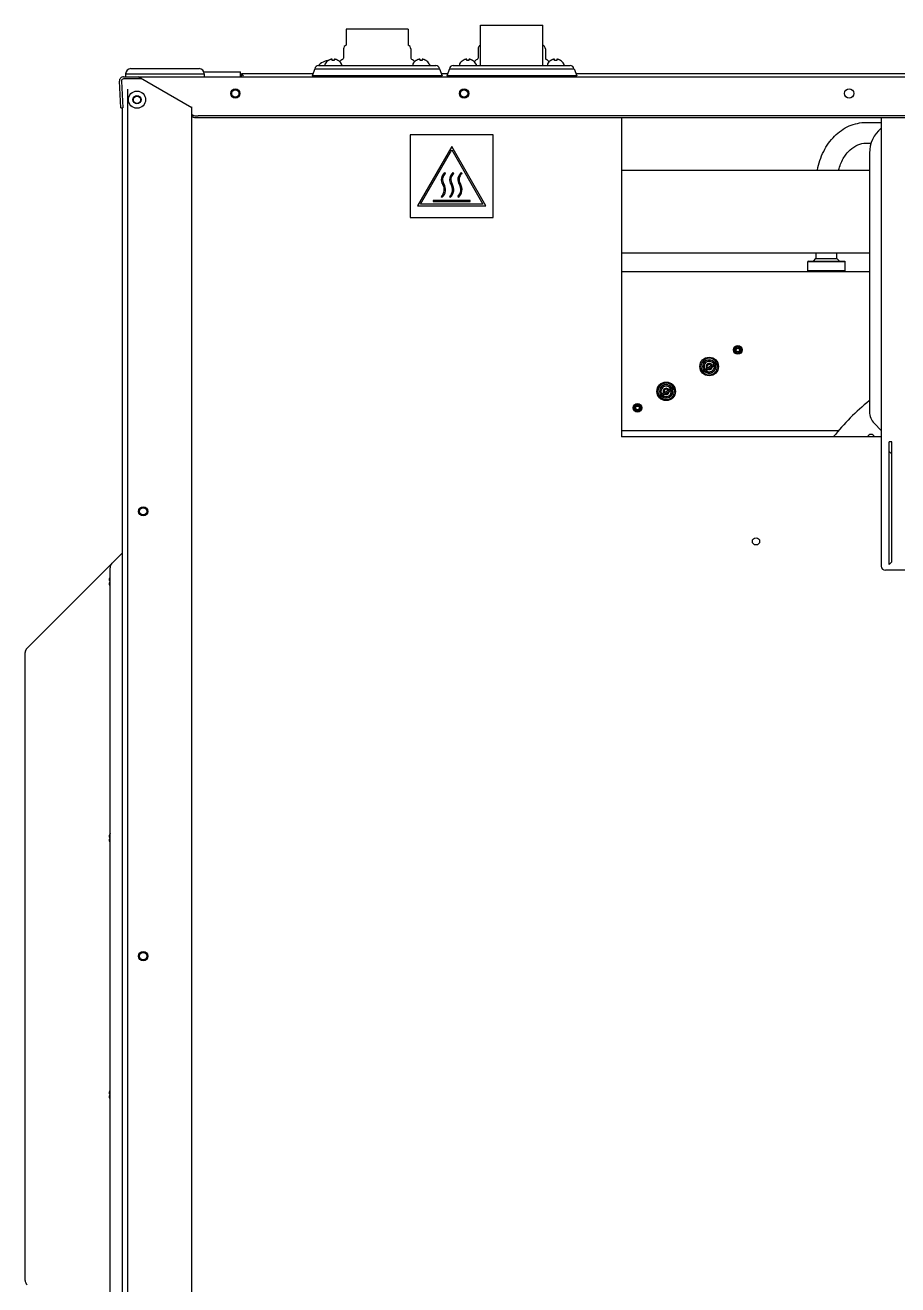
# Model space of a CAD drawing. Header units: millimetres. Extents: x 2482 to 7241, y 2335 to 6851.
# Drawn here: x 2482 to 2903, y 4919 to 5528 of the extents above; entities that cross this region are included whole.
import ezdxf

# ---------------------------------------------------------------- set-up
doc = ezdxf.new("R2010")
doc.units = ezdxf.units.MM
doc.header["$LTSCALE"] = 669.9
doc.layers.get('0').update_dxf_attribs({"linetype": 'CONTINUOUS'})
for name, color, linetype in [('ASSI', 7, 'CONTINUOUS'), ('GEOM', 7, 'CONTINUOUS'), ('PIPE', 7, 'CONTINUOUS')]:
    doc.layers.add(name, color=color, linetype=linetype)

msp = doc.modelspace()

# ---------------------------------------------------------------- linework, layer by layer
at = {"color": 7, "linetype": 'Continuous'}
for p, q in [((2702, 5508.37), (2702, 5527.87)), ((2702, 5527.87), (2732, 5527.87)), ((2732, 5508.37), (2732, 5527.87)), ((2626.85, 5510.39), (2626.85, 5510.41)), ((2628.48, 5510.81), (2628.48, 5510.85)), ((2630.21, 5511.37), (2630.19, 5511.37)), ((2630.28, 5510.81), (2630.28, 5511.36)), ((2631.36, 5511.37), (2631.28, 5511.36)), ((2631.28, 5511.36), (2631.28, 5510.81)), ((2633.08, 5510.85), (2633.08, 5510.81)), ((2670.92, 5510.81), (2670.92, 5510.85)), ((2672.65, 5511.37), (2672.63, 5511.37)), ((2672.72, 5510.81), (2672.72, 5511.36)), ((2673.79, 5511.37), (2673.72, 5511.36)), ((2673.72, 5511.36), (2673.72, 5510.81)), ((2675.52, 5510.85), (2675.52, 5510.81)), ((2693.48, 5510.81), (2693.48, 5510.85)), ((2695.21, 5511.37), (2695.19, 5511.37)), ((2695.28, 5510.81), (2695.28, 5511.36)), ((2696.36, 5511.37), (2696.28, 5511.36)), ((2696.28, 5511.36), (2696.28, 5510.81)), ((2698.08, 5510.85), (2698.08, 5510.81)), ((2735.92, 5510.81), (2735.92, 5510.85)), ((2737.65, 5511.37), (2737.63, 5511.37)), ((2737.72, 5510.81), (2737.72, 5511.36)), ((2738.79, 5511.37), (2738.72, 5511.36)), ((2738.72, 5511.36), (2738.72, 5510.81)), ((2740.52, 5510.85), (2740.52, 5510.81)), ((2530.5, 5504.37), (2530.52, 5503.11)), ((2530.5, 5504.37), (2568.5, 5504.37)), ((2568.5, 5504.37), (2568.48, 5503.11)), ((2568.5, 5504.41), (2568.5, 5504.37)), ((2770, 5457.87), (2889.83, 5457.87)), ((2860.3, 5413.87), (2860, 5413.57)), ((2860, 5413.57), (2878, 5413.57)), ((2860.3, 5413.87), (2877.7, 5413.87)), ((2877.7, 5413.87), (2878, 5413.57)), ((2878, 5409.17), (2860, 5409.17)), ((2808.93, 5360.87), (2815.86, 5364.87)), ((2814.99, 5364.37), (2815.39, 5363.68)), ((2815.86, 5364.87), (2816.26, 5364.18)), ((2808.93, 5360.87), (2809.33, 5360.18)), ((2809.33, 5360.18), (2816.26, 5364.18)), ((2809.8, 5361.37), (2810.2, 5360.68)), ((2810.66, 5361.87), (2811.06, 5361.18)), ((2814.13, 5363.87), (2814.53, 5363.18)), ((2788.15, 5348.87), (2795.07, 5352.87)), ((2788.55, 5348.18), (2795.47, 5352.18)), ((2794.21, 5352.37), (2794.61, 5351.68)), ((2795.07, 5352.87), (2795.47, 5352.18)), ((2788.15, 5348.87), (2788.55, 5348.18)), ((2789.01, 5349.37), (2789.41, 5348.68)), ((2789.88, 5349.87), (2790.28, 5349.18)), ((2793.34, 5351.87), (2793.74, 5351.18)), ((2522.5, 5259.8), (2522.5, 5259.78)), ((2522.5, 5257.94), (2522.51, 5257.87)), ((2522.51, 5259.37), (2523, 5259.37)), ((2523, 5258.37), (2522.51, 5258.37)), ((2522.5, 5135.8), (2522.5, 5135.78)), ((2522.5, 5133.94), (2522.51, 5133.87)), ((2522.51, 5135.37), (2523, 5135.37)), ((2523, 5134.37), (2522.51, 5134.37)), ((2522.5, 5011.8), (2522.5, 5011.78)), ((2522.51, 5011.37), (2523, 5011.37)), ((2522.5, 5009.94), (2522.51, 5009.87)), ((2523, 5010.37), (2522.51, 5010.37))]:
    msp.add_line(p, q, dxfattribs=at)
at = {"linetype": 'Continuous'}
for p, q in [((2529, 3837.47), (2529, 5487.91)), ((2770, 5417.87), (2889.83, 5417.87))]:
    msp.add_line(p, q, dxfattribs=at)
for centre in [(2536, 5491.77), (2539, 5292.87), (2539, 5077.87)]:
    msp.add_circle(centre, 1.75, dxfattribs=at)
at = {"color": 7, "linetype": 'Continuous'}
for centre, radius, start, end in [((2629.6, 5502.42), 8.45, 108.99246, 133.77466), ((2629.6, 5502.42), 8.44, 100.66216, 109.02708), ((2628.58, 5506.54), 4.2, 95.51796, 97.29216), ((2628.57, 5506.56), 4.19, 94.61205, 95.51729), ((2628.57, 5506.56), 4.18, 93.74057, 94.61201), ((2628.57, 5506.57), 4.17, 93.47179, 93.74045), ((2630.97, 5506.76), 4.75, 118.9687, 121.53408), ((2630.97, 5506.76), 4.75, 118.00738, 118.96837), ((2630.97, 5506.77), 4.75, 116.68125, 118.00741), ((2630.97, 5506.77), 4.74, 115.54022, 116.6812), ((2630.96, 5506.77), 4.74, 114.57218, 115.5402), ((2630.96, 5506.78), 4.73, 113.31746, 114.5722), ((2630.96, 5506.78), 4.73, 112.54738, 113.31738), ((2630.96, 5506.79), 4.72, 111.00254, 112.54756), ((2630.96, 5506.8), 4.72, 110.5181, 111.00226), ((2630.95, 5506.81), 4.7, 108.46559, 110.51874), ((2630.95, 5506.83), 4.68, 107.37727, 108.46505), ((2630.94, 5506.84), 4.67, 106.39488, 107.37721), ((2630.93, 5506.87), 4.64, 104.31758, 106.39637), ((2630.04, 5509.37), 2.01, 95.14015, 97.27441), ((2630.04, 5509.4), 1.98, 94.28564, 95.13722), ((2630.04, 5509.41), 1.97, 93.02327, 94.28605), ((2630.04, 5509.42), 1.96, 91.9964, 93.02281), ((2630.03, 5509.43), 1.95, 90.92609, 91.9964), ((2630.03, 5509.43), 1.95, 88.84585, 90.92584), ((2630.03, 5509.42), 1.96, 87.62334, 88.84551), ((2630.03, 5509.42), 1.96, 86.78408, 87.62353), ((2630.03, 5509.41), 1.97, 85.39839, 86.78335), ((2630.03, 5509.37), 2.01, 82.72591, 84.7415), ((2630.79, 5507.05), 3.79, 95.07778, 97.59878), ((2630.79, 5507.07), 3.78, 92.54273, 95.07721), ((2630.78, 5507.07), 3.77, 87.4579, 92.5421), ((2630.78, 5507.07), 3.78, 84.92279, 87.45727), ((2630.78, 5507.05), 3.79, 82.40122, 84.92222), ((2631.54, 5509.39), 1.98, 94.60089, 95.25577), ((2631.54, 5509.41), 1.97, 93.21662, 94.60163), ((2631.54, 5509.42), 1.96, 92.37651, 93.21588), ((2631.53, 5509.42), 1.95, 91.15443, 92.37672), ((2631.53, 5509.43), 1.95, 89.07408, 91.15408), ((2631.53, 5509.43), 1.95, 88.00368, 89.07383), ((2631.53, 5509.42), 1.96, 86.97713, 88.00368), ((2631.53, 5509.41), 1.97, 85.71401, 86.97666), ((2631.53, 5509.4), 1.98, 84.86273, 85.7144), ((2631.53, 5509.37), 2.01, 82.72561, 84.85983), ((2630.64, 5506.87), 4.64, 73.60363, 75.68242), ((2630.63, 5506.84), 4.67, 72.62279, 73.60512), ((2630.62, 5506.83), 4.68, 71.53495, 72.62273), ((2630.62, 5506.81), 4.7, 69.48126, 71.53441), ((2630.61, 5506.8), 4.72, 68.99774, 69.4819), ((2630.61, 5506.79), 4.72, 67.45244, 68.99746), ((2630.61, 5506.78), 4.73, 66.68262, 67.45262), ((2630.61, 5506.78), 4.73, 65.4278, 66.68253), ((2630.61, 5506.77), 4.74, 64.45979, 65.42782), ((2630.6, 5506.77), 4.74, 63.3188, 64.45978), ((2630.6, 5506.77), 4.75, 61.99259, 63.31875), ((2630.6, 5506.76), 4.75, 61.03163, 61.99262), ((2630.6, 5506.76), 4.75, 58.46592, 61.0313), ((2673.41, 5506.76), 4.75, 118.9687, 121.53408), ((2673.4, 5506.76), 4.75, 118.00738, 118.96837), ((2673.4, 5506.77), 4.75, 116.68125, 118.00741), ((2673.4, 5506.77), 4.74, 115.54022, 116.6812), ((2673.4, 5506.77), 4.74, 114.57218, 115.5402), ((2673.4, 5506.78), 4.73, 113.31746, 114.5722), ((2673.4, 5506.78), 4.73, 112.54738, 113.31738), ((2673.39, 5506.79), 4.72, 111.00254, 112.54756), ((2673.39, 5506.8), 4.72, 110.5181, 111.00226), ((2673.39, 5506.81), 4.7, 108.46559, 110.51874), ((2673.38, 5506.83), 4.68, 107.37727, 108.46505), ((2673.38, 5506.84), 4.67, 106.39488, 107.37721), ((2673.37, 5506.87), 4.64, 104.31758, 106.39637), ((2672.47, 5509.37), 2.01, 95.14015, 97.27441), ((2672.47, 5509.4), 1.98, 94.28564, 95.13722), ((2672.47, 5509.41), 1.97, 93.02327, 94.28605), ((2672.47, 5509.42), 1.96, 91.9964, 93.02281), ((2672.47, 5509.43), 1.95, 90.92609, 91.9964), ((2672.47, 5509.43), 1.95, 88.84585, 90.92584), ((2672.47, 5509.42), 1.96, 87.62334, 88.84551), ((2672.47, 5509.42), 1.96, 86.78408, 87.62353), ((2672.47, 5509.41), 1.97, 85.39839, 86.78335), ((2672.47, 5509.37), 2.01, 82.72591, 84.7415), ((2673.22, 5507.05), 3.79, 95.07778, 97.59878), ((2673.22, 5507.07), 3.78, 92.54273, 95.07721), ((2673.22, 5507.07), 3.77, 87.4579, 92.5421), ((2673.22, 5507.07), 3.78, 84.92279, 87.45727), ((2673.22, 5507.05), 3.79, 82.40122, 84.92222), ((2673.97, 5509.39), 1.98, 94.60089, 95.25577), ((2673.97, 5509.41), 1.97, 93.21662, 94.60163), ((2673.97, 5509.42), 1.96, 92.37651, 93.21588), ((2673.97, 5509.42), 1.95, 91.15443, 92.37672), ((2673.97, 5509.43), 1.95, 89.07408, 91.15408), ((2673.97, 5509.43), 1.95, 88.00368, 89.07383), ((2673.97, 5509.42), 1.96, 86.97713, 88.00368), ((2673.97, 5509.41), 1.97, 85.71401, 86.97666), ((2673.97, 5509.4), 1.98, 84.86273, 85.7144), ((2673.97, 5509.37), 2.01, 82.72561, 84.85983), ((2673.07, 5506.87), 4.64, 73.60363, 75.68242), ((2673.06, 5506.84), 4.67, 72.62279, 73.60512), ((2673.06, 5506.83), 4.68, 71.53495, 72.62273), ((2673.05, 5506.81), 4.7, 69.48126, 71.53441), ((2673.05, 5506.8), 4.72, 68.99774, 69.4819), ((2673.05, 5506.79), 4.72, 67.45244, 68.99746), ((2673.04, 5506.78), 4.73, 66.68262, 67.45262), ((2673.04, 5506.78), 4.73, 65.4278, 66.68253), ((2673.04, 5506.77), 4.74, 64.45979, 65.42782), ((2673.04, 5506.77), 4.74, 63.3188, 64.45978), ((2673.04, 5506.77), 4.75, 61.99259, 63.31875), ((2673.04, 5506.76), 4.75, 61.03163, 61.99262), ((2673.03, 5506.76), 4.75, 58.46592, 61.0313), ((2695.97, 5506.76), 4.75, 118.9687, 121.53408), ((2695.97, 5506.76), 4.75, 118.00738, 118.96837), ((2695.97, 5506.77), 4.75, 116.68125, 118.00741), ((2695.97, 5506.77), 4.74, 115.54022, 116.6812), ((2695.96, 5506.77), 4.74, 114.57218, 115.5402), ((2695.96, 5506.78), 4.73, 113.31746, 114.5722), ((2695.96, 5506.78), 4.73, 112.54738, 113.31738), ((2695.96, 5506.79), 4.72, 111.00254, 112.54756), ((2695.96, 5506.8), 4.72, 110.5181, 111.00226), ((2695.95, 5506.81), 4.7, 108.46559, 110.51874), ((2695.95, 5506.83), 4.68, 107.37727, 108.46505), ((2695.94, 5506.84), 4.67, 106.39488, 107.37721), ((2695.93, 5506.87), 4.64, 104.31758, 106.39637), ((2695.04, 5509.37), 2.01, 95.14015, 97.27441), ((2695.04, 5509.4), 1.98, 94.28564, 95.13722), ((2695.04, 5509.41), 1.97, 93.02327, 94.28605), ((2695.04, 5509.42), 1.96, 91.9964, 93.02281), ((2695.03, 5509.43), 1.95, 90.92609, 91.9964), ((2695.03, 5509.43), 1.95, 88.84585, 90.92584), ((2695.03, 5509.42), 1.96, 87.62334, 88.84551), ((2695.03, 5509.42), 1.96, 86.78408, 87.62353), ((2695.03, 5509.41), 1.97, 85.39839, 86.78335), ((2695.03, 5509.37), 2.01, 82.72591, 84.7415), ((2695.79, 5507.05), 3.79, 95.07778, 97.59878), ((2695.79, 5507.07), 3.78, 92.54273, 95.07721), ((2695.78, 5507.07), 3.77, 87.4579, 92.5421), ((2695.78, 5507.07), 3.78, 84.92279, 87.45727), ((2695.78, 5507.05), 3.79, 82.40122, 84.92222), ((2696.54, 5509.39), 1.98, 94.60089, 95.25577), ((2696.54, 5509.41), 1.97, 93.21662, 94.60163), ((2696.54, 5509.42), 1.96, 92.37651, 93.21588), ((2696.53, 5509.42), 1.95, 91.15443, 92.37672), ((2696.53, 5509.43), 1.95, 89.07408, 91.15408), ((2696.53, 5509.43), 1.95, 88.00368, 89.07383), ((2696.53, 5509.42), 1.96, 86.97713, 88.00368), ((2696.53, 5509.41), 1.97, 85.71401, 86.97666), ((2696.53, 5509.4), 1.98, 84.86273, 85.7144), ((2696.53, 5509.37), 2.01, 82.72561, 84.85983), ((2695.64, 5506.87), 4.64, 73.60363, 75.68242), ((2695.63, 5506.84), 4.67, 72.62279, 73.60512), ((2695.62, 5506.83), 4.68, 71.53495, 72.62273), ((2695.62, 5506.81), 4.7, 69.48126, 71.53441), ((2695.61, 5506.8), 4.72, 68.99774, 69.4819), ((2695.61, 5506.79), 4.72, 67.45244, 68.99746), ((2695.61, 5506.78), 4.73, 66.68262, 67.45262), ((2695.61, 5506.78), 4.73, 65.4278, 66.68253), ((2695.61, 5506.77), 4.74, 64.45979, 65.42782), ((2695.6, 5506.77), 4.74, 63.3188, 64.45978), ((2695.6, 5506.77), 4.75, 61.99259, 63.31875), ((2695.6, 5506.76), 4.75, 61.03163, 61.99262), ((2695.6, 5506.76), 4.75, 58.46592, 61.0313), ((2738.41, 5506.76), 4.75, 118.9687, 121.53408), ((2738.4, 5506.76), 4.75, 118.00738, 118.96837), ((2738.4, 5506.77), 4.75, 116.68125, 118.00741), ((2738.4, 5506.77), 4.74, 115.54022, 116.6812), ((2738.4, 5506.77), 4.74, 114.57218, 115.5402), ((2738.4, 5506.78), 4.73, 113.31746, 114.5722), ((2738.4, 5506.78), 4.73, 112.54738, 113.31738), ((2738.39, 5506.79), 4.72, 111.00254, 112.54756), ((2738.39, 5506.8), 4.72, 110.5181, 111.00226), ((2738.39, 5506.81), 4.7, 108.46559, 110.51874), ((2738.38, 5506.83), 4.68, 107.37727, 108.46505), ((2738.38, 5506.84), 4.67, 106.39488, 107.37721), ((2738.37, 5506.87), 4.64, 104.31758, 106.39637), ((2737.47, 5509.37), 2.01, 95.14015, 97.27441), ((2737.47, 5509.4), 1.98, 94.28564, 95.13722), ((2737.47, 5509.41), 1.97, 93.02327, 94.28605), ((2737.47, 5509.42), 1.96, 91.9964, 93.02281), ((2737.47, 5509.43), 1.95, 90.92609, 91.9964), ((2737.47, 5509.43), 1.95, 88.84585, 90.92584), ((2737.47, 5509.42), 1.96, 87.62334, 88.84551), ((2737.47, 5509.42), 1.96, 86.78408, 87.62353), ((2737.47, 5509.41), 1.97, 85.39839, 86.78335), ((2737.47, 5509.37), 2.01, 82.72591, 84.7415), ((2738.22, 5507.05), 3.79, 95.07778, 97.59878), ((2738.22, 5507.07), 3.78, 92.54273, 95.07721), ((2738.22, 5507.07), 3.77, 87.4579, 92.5421), ((2738.22, 5507.07), 3.78, 84.92279, 87.45727), ((2738.22, 5507.05), 3.79, 82.40122, 84.92222), ((2738.97, 5509.39), 1.98, 94.60089, 95.25577), ((2738.97, 5509.41), 1.97, 93.21662, 94.60163), ((2738.97, 5509.42), 1.96, 92.37651, 93.21588), ((2738.97, 5509.42), 1.95, 91.15443, 92.37672), ((2738.97, 5509.43), 1.95, 89.07408, 91.15408), ((2738.97, 5509.43), 1.95, 88.00368, 89.07383), ((2738.97, 5509.42), 1.96, 86.97713, 88.00368), ((2738.97, 5509.41), 1.97, 85.71401, 86.97666), ((2738.97, 5509.4), 1.98, 84.86273, 85.7144), ((2738.97, 5509.37), 2.01, 82.72561, 84.85983), ((2738.07, 5506.87), 4.64, 73.60363, 75.68242), ((2738.06, 5506.84), 4.67, 72.62279, 73.60512), ((2738.06, 5506.83), 4.68, 71.53495, 72.62273), ((2738.05, 5506.81), 4.7, 69.48126, 71.53441), ((2738.05, 5506.8), 4.72, 68.99774, 69.4819), ((2738.05, 5506.79), 4.72, 67.45244, 68.99746), ((2738.04, 5506.78), 4.73, 66.68262, 67.45262), ((2738.04, 5506.78), 4.73, 65.4278, 66.68253), ((2738.04, 5506.77), 4.74, 64.45979, 65.42782), ((2738.04, 5506.77), 4.74, 63.3188, 64.45978), ((2738.04, 5506.77), 4.75, 61.99259, 63.31875), ((2738.04, 5506.76), 4.75, 61.03163, 61.99262), ((2738.03, 5506.76), 4.75, 58.46592, 61.0313), ((2624.1, 5508.16), 0.5, 133.77466, 156.17457), ((2530.77, 5503.12), 0.25, 181, 270), ((2568.23, 5503.12), 0.25, 270, 359), ((2812.39, 5362.87), 1, 30, 210), ((2812.39, 5362.87), 1, 263.1301, 336.8699), ((2791.61, 5350.87), 1, 30, 210), ((2791.61, 5350.87), 1, 263.1301, 336.8699), ((2527.1, 5258.69), 4.74, 154.45979, 155.42782), ((2527.1, 5258.69), 4.74, 153.3188, 154.45978), ((2527.1, 5258.68), 4.75, 151.99259, 153.31875), ((2527.11, 5258.68), 4.75, 151.03163, 151.99262), ((2527.11, 5258.68), 4.75, 149.78159, 151.03154), ((2524.46, 5259.62), 1.97, 175.39839, 176.78335), ((2524.45, 5259.62), 1.96, 176.78408, 177.62353), ((2524.45, 5259.62), 1.96, 177.62334, 178.84551), ((2524.44, 5259.62), 1.95, 178.84585, 180.92584), ((2524.44, 5259.62), 1.95, 180.92609, 181.9964), ((2524.45, 5259.62), 1.96, 181.9964, 183.02281), ((2524.46, 5259.62), 1.97, 183.02327, 184.28605), ((2524.46, 5258.12), 1.97, 175.71401, 176.97666), ((2524.45, 5258.12), 1.96, 176.97713, 178.00368), ((2524.44, 5258.12), 1.95, 178.00368, 179.07383), ((2524.44, 5258.12), 1.95, 179.07408, 181.15408), ((2524.45, 5258.12), 1.95, 181.15443, 182.37672), ((2524.45, 5258.12), 1.96, 182.37651, 183.21588), ((2524.46, 5258.12), 1.97, 183.21662, 184.60163), ((2524.5, 5259.61), 2.01, 172.72591, 174.7415), ((2524.47, 5259.62), 1.98, 184.28564, 185.13722), ((2524.5, 5259.62), 2.01, 185.14015, 187.27441), ((2524.5, 5258.11), 2.01, 172.72561, 174.85983), ((2524.47, 5258.12), 1.98, 174.86273, 175.7144), ((2524.48, 5258.12), 1.98, 184.60089, 185.25577), ((2527, 5258.72), 4.64, 163.60363, 165.68242), ((2527, 5259.01), 4.64, 194.31758, 196.39637), ((2527.03, 5258.71), 4.67, 162.62279, 163.60512), ((2527.03, 5259.02), 4.67, 196.39488, 197.37721), ((2527.05, 5258.71), 4.68, 161.53495, 162.62273), ((2527.05, 5259.03), 4.68, 197.37727, 198.46505), ((2527.06, 5258.7), 4.7, 159.48126, 161.53441), ((2527.06, 5259.03), 4.7, 198.46559, 200.51874), ((2527.07, 5258.7), 4.72, 158.99774, 159.4819), ((2527.07, 5259.04), 4.72, 200.5181, 201.00226), ((2527.08, 5258.69), 4.72, 157.45244, 158.99746), ((2527.08, 5259.04), 4.72, 201.00254, 202.54756), ((2527.09, 5258.69), 4.73, 156.68262, 157.45262), ((2527.09, 5259.04), 4.73, 202.54738, 203.31738), ((2527.09, 5258.69), 4.73, 155.4278, 156.68253), ((2527.09, 5259.05), 4.73, 203.31747, 204.5722), ((2527.1, 5259.05), 4.74, 204.57218, 205.5402), ((2527.1, 5259.05), 4.74, 205.54022, 206.6812), ((2527.1, 5259.05), 4.75, 206.68125, 208.00741), ((2527.11, 5259.05), 4.75, 208.00738, 208.96837), ((2527.11, 5259.05), 4.75, 208.96847, 210.21826), ((2524.46, 5135.62), 1.97, 175.39839, 176.78335), ((2524.45, 5135.62), 1.96, 176.78408, 177.62353), ((2524.45, 5135.62), 1.96, 177.62334, 178.84551), ((2524.44, 5135.62), 1.95, 178.84585, 180.92584), ((2524.44, 5135.62), 1.95, 180.92609, 181.9964), ((2524.45, 5135.62), 1.96, 181.9964, 183.02281), ((2524.46, 5135.62), 1.97, 183.02327, 184.28605), ((2524.46, 5134.12), 1.97, 175.71401, 176.97666), ((2524.45, 5134.12), 1.96, 176.97713, 178.00368), ((2524.44, 5134.12), 1.95, 178.00368, 179.07383), ((2524.44, 5134.12), 1.95, 179.07408, 181.15408), ((2524.45, 5134.12), 1.95, 181.15443, 182.37672), ((2524.45, 5134.12), 1.96, 182.37651, 183.21588), ((2524.46, 5134.12), 1.97, 183.21662, 184.60163), ((2524.5, 5135.61), 2.01, 172.72591, 174.7415), ((2524.47, 5135.62), 1.98, 184.28564, 185.13722), ((2524.5, 5135.62), 2.01, 185.14015, 187.27441), ((2524.5, 5134.11), 2.01, 172.72561, 174.85983), ((2524.47, 5134.12), 1.98, 174.86273, 175.7144), ((2524.48, 5134.12), 1.98, 184.60089, 185.25577), ((2527, 5134.72), 4.64, 163.60363, 165.68242), ((2527, 5135.01), 4.64, 194.31758, 196.39637), ((2527.03, 5134.71), 4.67, 162.62279, 163.60512), ((2527.03, 5135.02), 4.67, 196.39488, 197.37721), ((2527.05, 5134.71), 4.68, 161.53495, 162.62273), ((2527.05, 5135.03), 4.68, 197.37727, 198.46505), ((2527.06, 5134.7), 4.7, 159.48126, 161.53441), ((2527.06, 5135.03), 4.7, 198.46559, 200.51874), ((2527.07, 5134.7), 4.72, 158.99774, 159.4819), ((2527.07, 5135.04), 4.72, 200.5181, 201.00226), ((2527.08, 5134.69), 4.72, 157.45244, 158.99746), ((2527.08, 5135.04), 4.72, 201.00254, 202.54756), ((2527.09, 5134.69), 4.73, 156.68262, 157.45262), ((2527.09, 5135.04), 4.73, 202.54738, 203.31738), ((2527.09, 5134.69), 4.73, 155.4278, 156.68253), ((2527.09, 5135.05), 4.73, 203.31747, 204.5722), ((2527.1, 5134.69), 4.74, 154.45979, 155.42782), ((2527.1, 5135.05), 4.74, 204.57218, 205.5402), ((2527.1, 5134.69), 4.74, 153.3188, 154.45978), ((2527.1, 5135.05), 4.74, 205.54022, 206.6812), ((2527.1, 5134.68), 4.75, 151.99259, 153.31875), ((2527.1, 5135.05), 4.75, 206.68125, 208.00741), ((2527.11, 5134.68), 4.75, 151.03163, 151.99262), ((2527.11, 5134.68), 4.75, 149.78159, 151.03154), ((2527.11, 5135.05), 4.75, 208.00738, 208.96837), ((2527.11, 5135.05), 4.75, 208.96847, 210.21826), ((2524.46, 5011.62), 1.97, 175.39839, 176.78335), ((2524.45, 5011.62), 1.96, 176.78408, 177.62353), ((2524.45, 5011.62), 1.96, 177.62334, 178.84551), ((2524.44, 5011.62), 1.95, 178.84585, 180.92584), ((2524.44, 5011.62), 1.95, 180.92609, 181.9964), ((2524.45, 5011.62), 1.96, 181.9964, 183.02281), ((2524.46, 5011.62), 1.97, 183.02327, 184.28605), ((2524.5, 5011.61), 2.01, 172.72591, 174.7415), ((2524.47, 5011.62), 1.98, 184.28564, 185.13722), ((2524.5, 5011.62), 2.01, 185.14015, 187.27441), ((2527, 5010.72), 4.64, 163.60363, 165.68242), ((2527.03, 5010.71), 4.67, 162.62279, 163.60512), ((2527.05, 5010.71), 4.68, 161.53495, 162.62273), ((2527.06, 5010.7), 4.7, 159.48126, 161.53441), ((2527.07, 5010.7), 4.72, 158.99774, 159.4819), ((2527.08, 5010.69), 4.72, 157.45244, 158.99746), ((2527.09, 5010.69), 4.73, 156.68262, 157.45262), ((2527.09, 5010.69), 4.73, 155.4278, 156.68253), ((2527.1, 5010.69), 4.74, 154.45979, 155.42782), ((2527.1, 5010.69), 4.74, 153.3188, 154.45978), ((2527.1, 5010.68), 4.75, 151.99259, 153.31875), ((2527.11, 5010.68), 4.75, 151.03163, 151.99262), ((2527.11, 5010.68), 4.75, 149.78159, 151.03154), ((2524.46, 5010.12), 1.97, 175.71401, 176.97666), ((2524.45, 5010.12), 1.96, 176.97713, 178.00368), ((2524.44, 5010.12), 1.95, 178.00368, 179.07383), ((2524.44, 5010.12), 1.95, 179.07408, 181.15408), ((2524.45, 5010.12), 1.95, 181.15443, 182.37672), ((2524.45, 5010.12), 1.96, 182.37651, 183.21588), ((2524.46, 5010.12), 1.97, 183.21662, 184.60163), ((2524.5, 5010.11), 2.01, 172.72561, 174.85983), ((2524.47, 5010.12), 1.98, 174.86273, 175.7144), ((2524.48, 5010.12), 1.98, 184.60089, 185.25577), ((2527, 5011.01), 4.64, 194.31758, 196.39637), ((2527.03, 5011.02), 4.67, 196.39488, 197.37721), ((2527.05, 5011.03), 4.68, 197.37727, 198.46505), ((2527.06, 5011.03), 4.7, 198.46559, 200.51874), ((2527.07, 5011.04), 4.72, 200.5181, 201.00226), ((2527.08, 5011.04), 4.72, 201.00254, 202.54756), ((2527.09, 5011.04), 4.73, 202.54738, 203.31738), ((2527.09, 5011.05), 4.73, 203.31747, 204.5722), ((2527.1, 5011.05), 4.74, 204.57218, 205.5402), ((2527.1, 5011.05), 4.74, 205.54022, 206.6812), ((2527.1, 5011.05), 4.75, 206.68125, 208.00741), ((2527.11, 5011.05), 4.75, 208.00738, 208.96837), ((2527.11, 5011.05), 4.75, 208.96847, 210.21826)]:
    msp.add_arc(centre, radius, start, end, dxfattribs=at)
at = {"layer": 'ASSI', "linetype": 'Continuous'}
for p, q in [((2621.92, 5506.79), (2620.61, 5503.37)), ((2621.92, 5506.79), (2682.09, 5506.79)), ((2623.7, 5508.37), (2680.3, 5508.37)), ((2682.09, 5506.79), (2683.39, 5503.37)), ((2686.92, 5506.79), (2685.61, 5503.37)), ((2686.92, 5506.79), (2747.09, 5506.79)), ((2688.7, 5508.37), (2745.3, 5508.37)), ((2747.09, 5506.79), (2748.39, 5503.37))]:
    msp.add_line(p, q, dxfattribs=at)
at = {"layer": 'ASSI', "color": 7, "linetype": 'Continuous'}
for p, q in [((2626.78, 5508.97), (2626.78, 5508.77)), ((2634.78, 5508.97), (2634.78, 5508.77)), ((2669.22, 5508.97), (2669.22, 5508.77)), ((2677.22, 5508.97), (2677.22, 5508.77)), ((2691.78, 5508.97), (2691.78, 5508.77)), ((2699.78, 5508.97), (2699.78, 5508.77)), ((2734.22, 5508.97), (2734.22, 5508.77)), ((2742.22, 5508.97), (2742.22, 5508.77)), ((2860, 5409.17), (2860, 5413.57)), ((2862.7, 5413.87), (2863.9, 5415.07)), ((2863.9, 5415.07), (2874.1, 5415.07)), ((2875.3, 5413.87), (2874.1, 5415.07)), ((2878, 5409.17), (2878, 5413.57))]:
    msp.add_line(p, q, dxfattribs=at)
at = {"layer": 'ASSI', "linetype": 'Continuous'}
for centre, radius in [((2583.5, 5494.87), 2.25), ((2583.5, 5494.87), 1.75), ((2694, 5494.87), 2.25), ((2694, 5494.87), 1.75), ((2880, 5494.87), 2.25), ((2812.39, 5362.87), 4.5), ((2791.61, 5350.87), 4.5), ((2539, 5292.87), 2.25), ((2835, 5278.37), 1.75), ((2539, 5077.87), 2.25)]:
    msp.add_circle(centre, radius, dxfattribs=at)
at = {"layer": 'ASSI', "color": 7, "linetype": 'Continuous'}
for centre, radius, start, end in [((2637.8, 5516.37), 2.05, 113.17383, 180), ((2666.2, 5516.37), 2.05, 0, 66.82617), ((2702.8, 5516.37), 2.05, 113.17383, 180), ((2731.2, 5516.37), 2.05, 0, 66.82617), ((2629.6, 5502.42), 8.45, 108.99246, 133.77466), ((2630.98, 5506.75), 4.8, 121.45793, 149.69882), ((2630.59, 5506.75), 4.8, 30.30118, 58.54207), ((2637, 5507.37), 4.25, 113.95008, 137.71021), ((2667, 5507.37), 4.25, 42.28979, 66.04992), ((2673.42, 5506.75), 4.8, 121.45793, 149.69882), ((2673.02, 5506.75), 4.8, 30.30118, 58.54207), ((2695.98, 5506.75), 4.8, 121.45793, 149.69882), ((2695.59, 5506.75), 4.8, 30.30118, 58.54207), ((2702, 5507.37), 4.25, 113.95008, 137.71021), ((2732, 5507.37), 4.25, 42.28979, 66.04992), ((2738.42, 5506.75), 4.8, 121.45793, 149.69882), ((2738.02, 5506.75), 4.8, 30.30118, 58.54207), ((2627.18, 5508.97), 0.4, 149.69882, 180), ((2627.18, 5508.77), 0.4, 180, 270), ((2634.38, 5508.77), 0.4, 270, 360), ((2634.38, 5508.97), 0.4, 0, 30.30118), ((2669.62, 5508.97), 0.4, 149.69882, 180), ((2669.62, 5508.77), 0.4, 180, 270), ((2676.82, 5508.77), 0.4, 270, 360), ((2676.82, 5508.97), 0.4, 0, 30.30118), ((2692.18, 5508.97), 0.4, 149.69882, 180), ((2692.18, 5508.77), 0.4, 180, 270), ((2699.38, 5508.77), 0.4, 270, 360), ((2699.38, 5508.97), 0.4, 0, 30.30118), ((2734.62, 5508.97), 0.4, 149.69882, 180), ((2734.62, 5508.77), 0.4, 180, 270), ((2741.82, 5508.77), 0.4, 270, 360), ((2741.82, 5508.97), 0.4, 0, 30.30118), ((2812.39, 5362.87), 4, 30, 210), ((2812.39, 5362.87), 3.12, 30, 210), ((2812.39, 5362.87), 4, 221.56049, 18.43951), ((2812.39, 5362.87), 3.12, 224.91333, 15.08667), ((2791.61, 5350.87), 4, 30, 210), ((2791.61, 5350.87), 3.12, 30, 210), ((2791.61, 5350.87), 4, 221.56049, 18.43951), ((2791.61, 5350.87), 3.12, 224.91333, 15.08667), ((2890.58, 5328.29), 1.75, 19.6345, 160.3655)]:
    msp.add_arc(centre, radius, start, end, dxfattribs=at)
at = {"layer": 'ASSI', "linetype": 'Continuous'}
for centre, start, end in [((2623.7, 5506.57), 90, 173.00567), ((2680.3, 5506.57), 6.99433, 90), ((2688.7, 5506.57), 90, 173.00567), ((2745.3, 5506.57), 6.99433, 90)]:
    msp.add_arc(centre, 1.8, start, end, dxfattribs=at)
at = {"layer": 'GEOM', "color": 7, "linetype": 'Continuous'}
for p, q in [((2637, 5525.87), (2637, 5518.24)), ((2667, 5525.87), (2637, 5525.87)), ((2667, 5525.87), (2667, 5518.24)), ((2635.75, 5516.37), (2635.75, 5511.98)), ((2668.25, 5516.37), (2668.25, 5511.98)), ((2700.75, 5516.37), (2700.75, 5511.98)), ((2733.25, 5516.37), (2733.25, 5511.98)), ((2530.5, 5504.41), (2530.5, 5504.37)), ((2533, 5506.87), (2566, 5506.87)), ((2568.5, 5504.41), (2568.5, 5504.37)), ((2586, 5502.87), (2586, 5505.37)), ((2586.5, 5504.37), (2586.5, 5502.87)), ((2620.99, 5504.37), (2586.5, 5504.37)), ((2586.5, 5504.37), (2587.5, 5503.37)), ((2685.99, 5504.37), (2683.01, 5504.37)), ((3175.99, 5504.37), (2748.01, 5504.37)), ((2528.5, 5500.82), (2529.18, 5487.92)), ((2538.3, 5501.87), (2529.5, 5501.87)), ((2586, 5503.37), (2586.5, 5503.37)), ((2528.18, 5487.87), (2529.18, 5487.92)), ((2562.55, 5484.76), (2562.55, 5483.8)), ((3358.45, 5483.02), (2565.55, 5483.02)), ((2895.5, 5483.02), (2895.5, 5266.37)), ((2668, 5474.87), (2668, 5434.87)), ((2708, 5474.87), (2668, 5474.87)), ((2708, 5434.87), (2708, 5474.87)), ((2688, 5469.16), (2671.5, 5440.58)), ((2704.5, 5440.58), (2688, 5469.16)), ((2672.89, 5441.38), (2688, 5467.56)), ((2688, 5467.56), (2703.12, 5441.38)), ((2889.83, 5466.05), (2889.83, 5341.01)), ((2685, 5456.22), (2684.62, 5456.68)), ((2689, 5456.22), (2688.62, 5456.68)), ((2693, 5456.22), (2692.62, 5456.68)), ((2683, 5445.11), (2683.42, 5444.68)), ((2687, 5445.11), (2687.42, 5444.68)), ((2691, 5445.11), (2691.42, 5444.68)), ((2671.5, 5440.58), (2704.5, 5440.58)), ((2703.12, 5441.38), (2672.89, 5441.38)), ((2679, 5443.18), (2679, 5442.58)), ((2697, 5443.18), (2679, 5443.18)), ((2679, 5442.58), (2697, 5442.58)), ((2697, 5442.58), (2697, 5443.18)), ((2668, 5434.87), (2708, 5434.87)), ((2810.83, 5365.57), (2810.1, 5365.15)), ((2813.96, 5360.16), (2813.22, 5359.74)), ((2790.78, 5354), (2790.05, 5353.57)), ((2793.91, 5348.59), (2793.17, 5348.16)), ((2892.17, 5335.36), (2895.5, 5332.02)), ((2899.35, 5267.21), (2899.35, 5326.43)), ((2900.66, 5326.43), (2899.35, 5326.43)), ((2900.66, 5271.91), (2900.66, 5326.43)), ((2482.88, 5226.75), (2529, 5272.87)), ((2899.35, 5267.21), (2900.54, 5268.41)), ((2523, 4880.11), (2523, 5265.63)), ((2955.67, 5264.37), (2897.5, 5264.37)), ((2482, 4921.11), (2482, 5224.63))]:
    msp.add_line(p, q, dxfattribs=at)
at = {"layer": 'GEOM', "linetype": 'Continuous'}
for p, q in [((2568.27, 5505.37), (2586, 5505.37)), ((2621.92, 5506.79), (2620.61, 5503.37)), ((2682.09, 5506.79), (2683.39, 5503.37)), ((2686.92, 5506.79), (2685.61, 5503.37)), ((2747.09, 5506.79), (2748.39, 5503.37)), ((2528.18, 5487.87), (2527.51, 5500.76)), ((2529.5, 5502.87), (3394.5, 5502.87)), ((2562.55, 5487.87), (2536.57, 5502.87)), ((2683.39, 5503.37), (2620.61, 5503.37)), ((2748.39, 5503.37), (2685.61, 5503.37)), ((2531.5, 4376.87), (2531.5, 5496.87)), ((2562.5, 4373.87), (2562.5, 5487.87)), ((2562.55, 5484.76), (2562.55, 5488.37)), ((3358.45, 5483.99), (2565.55, 5483.99)), ((2770, 5483.02), (2770, 5328.87)), ((2770, 5408.87), (2889.83, 5408.87)), ((2770, 5331.87), (2875.06, 5331.87)), ((2895.5, 5328.87), (2770, 5328.87))]:
    msp.add_line(p, q, dxfattribs=at)
at = {"layer": 'GEOM', "color": 7, "linetype": 'Continuous'}
for centre, radius in [((2536, 5491.87), 4.12), ((2536, 5491.87), 2), ((2826.25, 5370.87), 2.1), ((2826.25, 5370.87), 1.81), ((2826.25, 5370.87), 1.34), ((2826.25, 5370.87), 1.2), ((2826.25, 5370.87), 0.857), ((2777.75, 5342.87), 2.1), ((2777.75, 5342.87), 1.81), ((2777.75, 5342.87), 1.34), ((2777.75, 5342.87), 1.2), ((2777.75, 5342.87), 0.857)]:
    msp.add_circle(centre, radius, dxfattribs=at)
for centre, radius, start, end in [((2634.95, 5511.98), 0.8, 293.95008, 360), ((2669.05, 5511.98), 0.8, 180, 246.04992), ((2667, 5507.37), 4.25, 42.29716, 66.04992), ((2699.95, 5511.98), 0.8, 293.95008, 360), ((2734.05, 5511.98), 0.8, 180, 246.04992), ((2732, 5507.37), 4.25, 42.29716, 66.04992), ((2533, 5504.37), 2.5, 90, 179), ((2566, 5504.37), 2.5, 1, 90), ((2529.5, 5500.87), 1, 90, 183), ((2622.85, 5503.67), 0.8, 202.34573, 270), ((2681.16, 5503.67), 0.8, 270, 337.65427), ((2687.85, 5503.67), 0.8, 202.34573, 270), ((2746.16, 5503.67), 0.8, 270, 337.65427), ((2687.52, 5453.22), 4.52, 130.00885, 212.31187), ((2687.52, 5453.22), 3.92, 130.00885, 212.31187), ((2691.52, 5453.22), 4.52, 130.00885, 212.31187), ((2691.52, 5453.22), 3.92, 130.00885, 212.31187), ((2695.52, 5453.22), 4.52, 130.00885, 212.31187), ((2695.52, 5453.22), 3.92, 130.00885, 212.31187), ((2679.88, 5448.38), 4.52, 313.65404, 32.31187), ((2679.88, 5448.38), 5.12, 313.65404, 32.31187), ((2683.88, 5448.38), 4.52, 313.65404, 32.31187), ((2683.88, 5448.38), 5.12, 313.65404, 32.31187), ((2687.88, 5448.38), 4.52, 313.65404, 32.31187), ((2687.88, 5448.38), 5.12, 313.65404, 32.31187), ((2812.39, 5362.87), 3.25, 30, 210), ((2812.39, 5362.87), 2.5, 30, 210), ((2812.39, 5362.87), 1.5, 30, 210), ((2812.39, 5362.87), 3.25, 224.29473, 15.70527), ((2812.39, 5362.87), 2.5, 228.68181, 11.31819), ((2812.39, 5362.87), 1.5, 242.33879, 357.66121), ((2791.61, 5350.87), 3.25, 30, 210), ((2791.61, 5350.87), 2.5, 30, 210), ((2791.61, 5350.87), 1.5, 30, 210), ((2791.61, 5350.87), 3.25, 224.29473, 15.70527), ((2791.61, 5350.87), 2.5, 228.68181, 11.31819), ((2791.61, 5350.87), 1.5, 242.33879, 357.66121), ((2962, 5256.87), 115, 128.98152, 141.21962), ((2526, 5265.63), 3, 135, 180), ((2485, 5224.63), 3, 135, 180), ((2485, 4921.11), 3, 180, 225)]:
    msp.add_arc(centre, radius, start, end, dxfattribs=at)
at = {"layer": 'GEOM', "linetype": 'Continuous'}
msp.add_arc((2529.5, 5500.87), 2, 90, 183, dxfattribs=at)
at = {"layer": 'GEOM', "color": 7, "linetype": 'Continuous'}
for centre, major_axis, ratio, start_param, end_param in [((2905.34, 5466.03), (-10.97, 10.97), 0.998783, -0.098149, 0.784789), ((2897.83, 5341.02), (-5.66, -5.66), 0.998783, -0.784789, 0), ((2903.06, 5325.16), (3.55, 3.55), 0.997265, -3.197518, -2.856411), ((2900.54, 5271.91), (0, 3.5), 0.034921, -3.106686, -1.570796), ((2897.5, 5266.37), (1.42, 1.42), 0.998783, 2.356803, 3.926382)]:
    msp.add_ellipse(centre, major_axis=major_axis, ratio=ratio, start_param=start_param, end_param=end_param, dxfattribs=at)
at = {"layer": 'GEOM', "linetype": 'Continuous'}
msp.add_open_spline([(2562.55, 5484.76), (2562.55, 5484.64), (2562.76, 5484.45), (2563.08, 5484.32), (2563.62, 5484.15), (2564.46, 5484.02), (2565.17, 5483.99), (2565.55, 5483.99)], degree=3, knots=[0, 0, 0, 0, 0.116699, 0.212618, 0.33444, 0.642019, 1, 1, 1, 1], dxfattribs=at)
at = {"layer": 'GEOM', "color": 7, "linetype": 'Continuous'}
msp.add_open_spline([(2565.55, 5483.02), (2565.17, 5483.02), (2564.46, 5483.06), (2563.62, 5483.18), (2563.08, 5483.35), (2562.76, 5483.49), (2562.55, 5483.67), (2562.55, 5483.8)], degree=3, knots=[0, 0, 0, 0, 0.357981, 0.66556, 0.787382, 0.883301, 1, 1, 1, 1], dxfattribs=at)
at = {"layer": 'PIPE', "color": 7, "linetype": 'Continuous'}
for p, q in [((2888.15, 5480.87), (2895.5, 5480.87)), ((2888.15, 5470.87), (2890.63, 5470.87)), ((2864, 5415.07), (2864, 5417.87)), ((2874, 5415.07), (2874, 5417.87))]:
    msp.add_line(p, q, dxfattribs=at)
for points, knots in [([(2864.66, 5457.87), (2865.26, 5460.99), (2867.23, 5466.96), (2872.5, 5474.49), (2879.7, 5479.63), (2885.39, 5480.87), (2888.15, 5480.87)], [0, 0, 0, 0, 0.268425, 0.523845, 0.765922, 1, 1, 1, 1]), ([(2874.92, 5457.87), (2875.43, 5459.78), (2876.83, 5463.3), (2880.05, 5467.56), (2883.93, 5470.24), (2886.81, 5470.87), (2888.15, 5470.87)], [0, 0, 0, 0, 0.299215, 0.566741, 0.79698, 1, 1, 1, 1])]:
    msp.add_open_spline(points, degree=3, knots=knots, dxfattribs=at)

doc.saveas('drawing.dxf')
